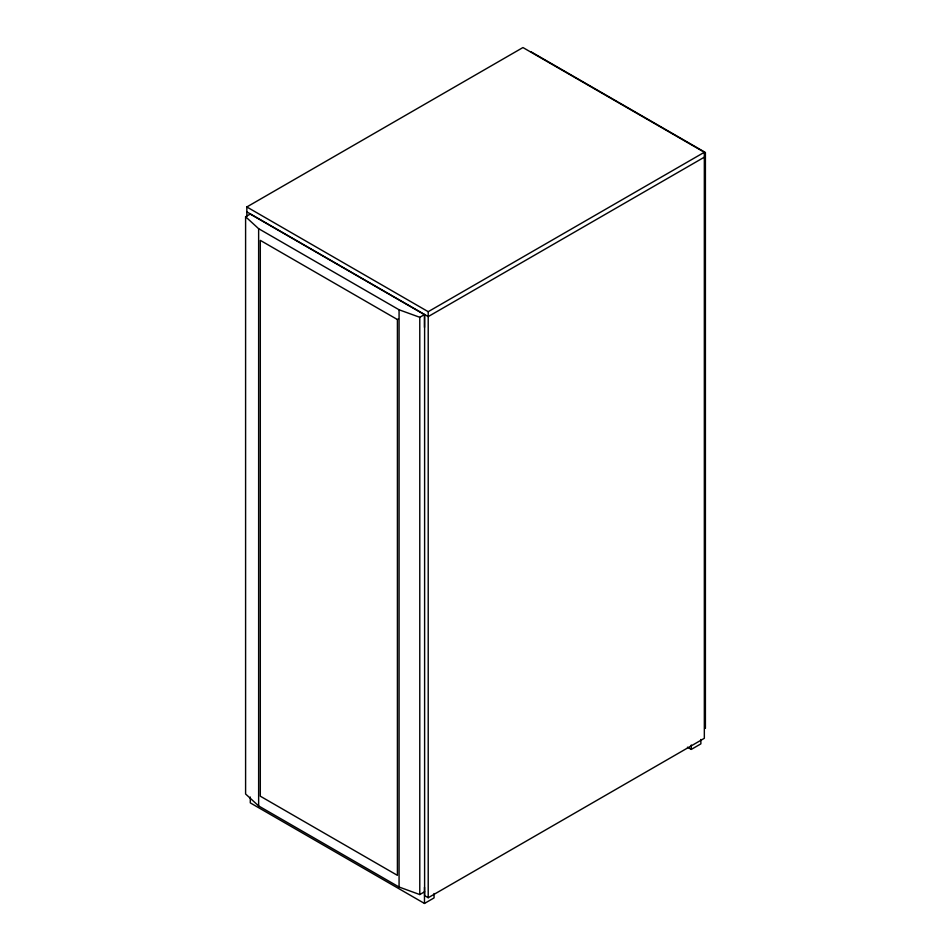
<?xml version="1.0" encoding="UTF-8"?>
<svg xmlns="http://www.w3.org/2000/svg" width="951" height="951" viewBox="0 0 951 951"><rect width="100%" height="100%" fill="white"/><g stroke="black" fill="none" stroke-linecap="round" stroke-linejoin="round"><path stroke-width="1.43" d="M397.411 319.524L397.411 875.348L260.301 796.189L260.301 240.365L397.411 319.536L398.445 318.93M246.832 216.317L246.832 206.961L522.943 47.55L704.334 152.267L704.334 738.309L428.212 897.72L424.61 895.64L424.61 314.508L419.783 317.301L399.075 309.776L258.636 228.692L245.596 216.745L250.434 213.951M246.832 206.961L428.212 311.69L704.334 152.267M704.334 157.177L428.212 316.588L246.832 211.871M245.596 216.745L245.596 793.99L258.636 805.937L399.075 887.033L419.783 894.558L424.621 891.765M250.291 797.021L250.291 802.882L424.479 903.45L434.06 897.91L434.06 893.512M687.442 747.189L691.282 749.412L700.875 743.872L700.875 739.474M531.217 51.901L617.877 101.935M618.744 102.435L705.404 152.469L705.404 728.359M250.291 214.094L424.479 314.662L424.479 327.417M691.282 745.013L691.282 749.412M428.212 311.69L428.212 897.72M424.479 887.307L424.479 903.45M419.783 317.301L419.783 894.558M399.075 309.776L399.075 887.033M258.636 228.692L258.636 805.937"/></g></svg>
